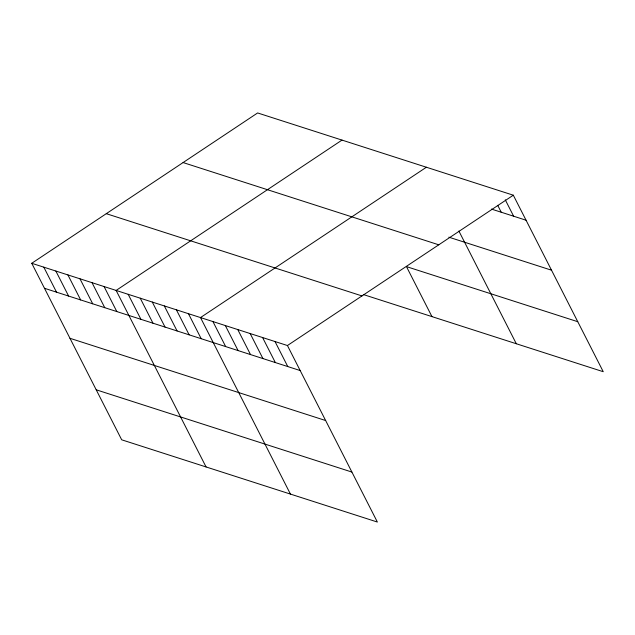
<?xml version="1.0" encoding="UTF-8"?>
<svg xmlns="http://www.w3.org/2000/svg" width="635" height="635" viewBox="0 0 635 635"><rect width="100%" height="100%" fill="white"/><g stroke="black" fill="none" stroke-linecap="round" stroke-linejoin="round"><path stroke-width="0.95" d="M31.75 263.287L287.433 345.535L377.373 522.049L121.69 439.801L31.75 263.287L257.627 112.951L513.31 195.199L603.25 371.713L363.323 294.537M342.003 140.089L116.126 290.425L206.065 466.947M426.379 167.235L200.501 317.571L290.441 494.086M287.433 345.535L513.31 195.199M491.458 209.082L526.058 220.21M448.834 237.172L551.529 270.208M183.086 162.56L438.769 244.808M577.779 321.715L406.464 266.613L431.943 316.603M106.291 213.677L361.974 295.926M44.498 288.298L300.18 370.554M69.969 338.296L325.652 420.545M96.218 389.803L351.901 472.059M505.285 199.827L513.636 216.217M497.705 205.319L501.221 212.225M458.891 231.037L516.318 343.749M275.019 341.543L287.766 366.554M262.596 337.55L275.344 362.561M250.182 333.55L262.922 358.569M237.76 329.557L250.507 354.568M225.338 325.565L238.085 350.576M212.923 321.564L225.671 346.583M188.452 313.698L201.192 338.709M176.395 309.816L189.143 334.828M164.338 305.943L177.086 330.954M152.289 302.062L165.036 327.073M140.232 298.188L152.979 323.199M128.183 294.307L140.922 319.318M104.076 286.552L116.816 311.563M92.019 282.67L104.767 307.689M79.962 278.797L92.71 303.808M67.913 274.915L80.653 299.934M55.856 271.042L68.604 296.053M43.807 267.16L56.547 292.179"/></g></svg>
